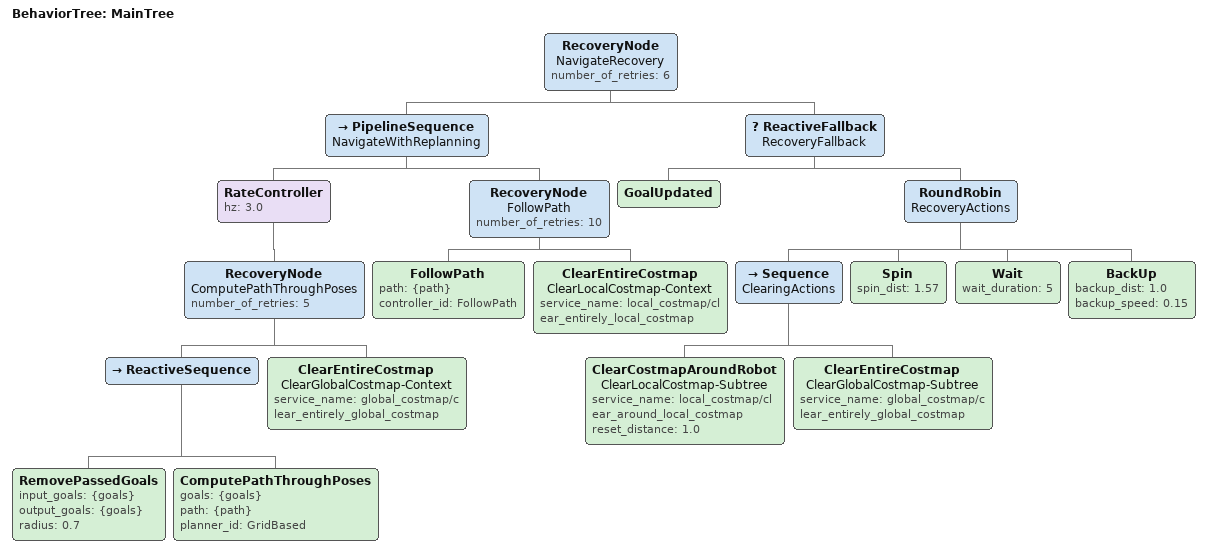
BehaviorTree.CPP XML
<?xml version="1.0" encoding="UTF-8"?>
<root BTCPP_format="3"
      main_tree_to_execute="MainTree">
  <BehaviorTree ID="MainTree">
    <RecoveryNode name="NavigateRecovery"
                  number_of_retries="6">
      <PipelineSequence name="NavigateWithReplanning">
        <RateController hz="3.0">
          <RecoveryNode name="ComputePathThroughPoses"
                        number_of_retries="5">
            <ReactiveSequence>
              <RemovePassedGoals input_goals="{goals}"
                                 output_goals="{goals}"
                                 radius="0.7"/>
              <ComputePathThroughPoses goals="{goals}"
                                       path="{path}"
                                       planner_id="GridBased"/>
            </ReactiveSequence>
            <ClearEntireCostmap name="ClearGlobalCostmap-Context"
                                service_name="global_costmap/clear_entirely_global_costmap"/>
          </RecoveryNode>
        </RateController>
        <RecoveryNode name="FollowPath"
                      number_of_retries="10">
          <FollowPath path="{path}"
                      controller_id="FollowPath"/>
          <ClearEntireCostmap name="ClearLocalCostmap-Context"
                              service_name="local_costmap/clear_entirely_local_costmap"/>
        </RecoveryNode>
      </PipelineSequence>
      <ReactiveFallback name="RecoveryFallback">
        <GoalUpdated/>
        <RoundRobin name="RecoveryActions">
          <Sequence name="ClearingActions">
            <ClearCostmapAroundRobot name="ClearLocalCostmap-Subtree"
                                     service_name="local_costmap/clear_around_local_costmap"
                                     reset_distance="1.0"/>
            <ClearEntireCostmap name="ClearGlobalCostmap-Subtree"
                                service_name="global_costmap/clear_entirely_global_costmap"/>
          </Sequence>
          <Spin spin_dist="1.57"/>
          <Wait wait_duration="5"/>
          <BackUp backup_dist="1.0"
                  backup_speed="0.15"/>
        </RoundRobin>
      </ReactiveFallback>
    </RecoveryNode>
  </BehaviorTree>
</root>
